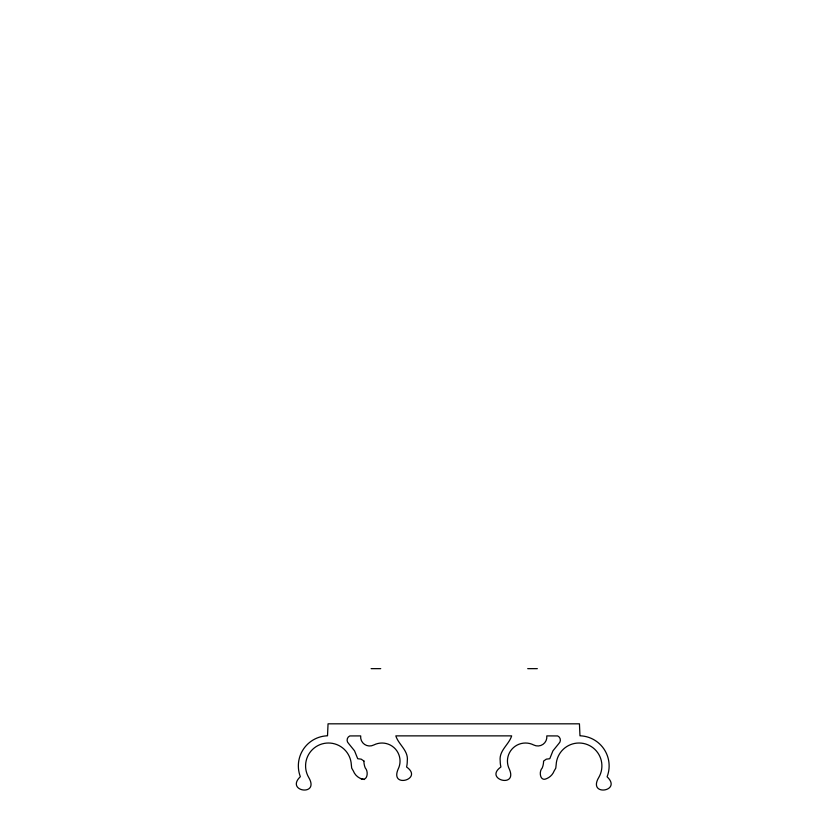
<?xml version="1.0" encoding="UTF-8"?>
<svg xmlns="http://www.w3.org/2000/svg" width="832" height="832" viewBox="0 0 832 832"><rect width="100%" height="100%" fill="white"/><g stroke="black" fill="none" stroke-linecap="round" stroke-linejoin="round"><path stroke-width="1.25" d="M363.906 761.01L363.906 761.093A18.065 18.065 0 0 0 365.279 768.009C368.867 771.649 367.401 782.09 360.807 778.606M371.114 668.647L380.723 668.647M527.706 668.647L537.326 668.647M363.958 761.062L361.171 759.148L357.708 758.722L354.546 750.838L348.618 743.517A4.586 4.586 0 0 1 349.804 735.935L360.682 735.904A9.038 9.038 0 0 0 373.776 744.994A18.065 18.065 0 0 1 398.07 769.298C389.75 788.788 423.842 779.21 406.578 767A25.293 25.293 0 0 0 407.274 761.093C408.699 750.526 398.559 744.775 395.824 735.873L511.659 735.873C508.924 744.775 498.784 750.526 500.209 761.093A25.293 25.293 0 0 0 500.916 767C483.642 779.21 517.733 788.788 509.413 769.298A18.065 18.065 0 0 1 533.718 744.994A9.038 9.038 0 0 0 546.801 735.894L557.679 735.935A4.586 4.586 0 0 1 558.865 743.517L552.937 750.838L549.775 758.722L546.312 759.148L543.577 761.093A18.065 18.065 0 0 1 542.204 768.009C538.616 771.649 540.082 782.09 546.676 778.606A13.52 13.52 0 0 0 554.133 770.983L555.776 768.134L556.161 764.702A22.89 22.89 0 0 1 585.52 743.954A22.89 22.89 0 0 1 598.842 777.338C587.08 796.869 622.783 791.586 607.09 776.797A30.118 30.118 0 0 0 580.59 735.821L579.977 735.8L579.436 723.819L328.047 723.819L327.517 735.8L326.893 735.821A30.118 30.118 0 0 0 300.352 776.693C284.773 791.554 320.299 796.931 308.641 777.338A22.89 22.89 0 0 1 321.963 743.954A22.89 22.89 0 0 1 351.322 764.702L351.707 768.134L353.35 770.983A13.52 13.52 0 0 0 364.333 779.522"/></g></svg>
